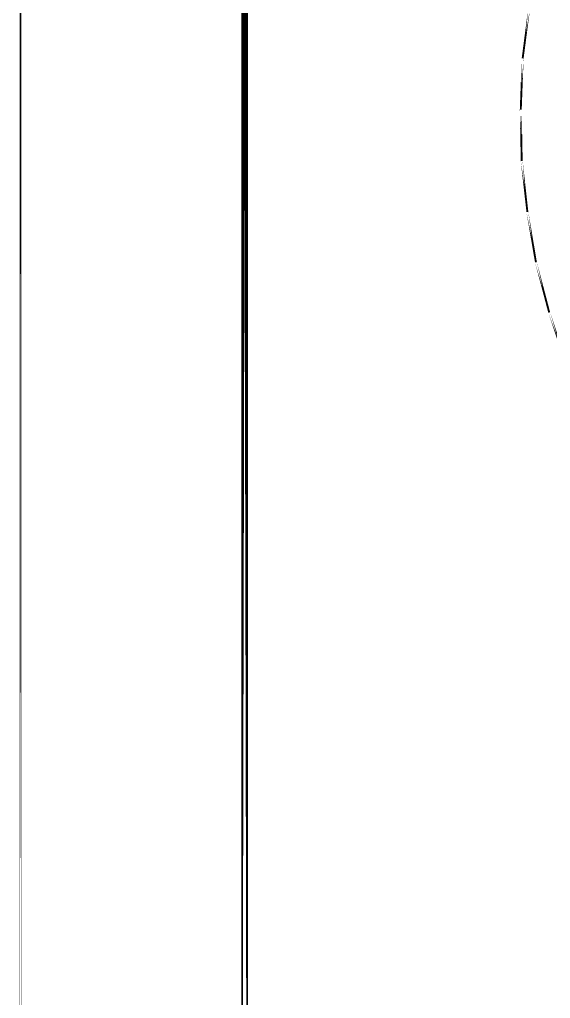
# Model space of a CAD drawing. Extents: x 0 to 359, y 1 to 652.
# Drawn here: x 0.4 to 47.8, y 77 to 164.4 of the extents above; entities that cross this region are included whole.
import ezdxf

# ---------------------------------------------------------------- set-up
doc = ezdxf.new("R2010")
doc.units = 0
doc.layers.add('C00-00-00-BLACK', color=7, linetype='CONTINUOUS')

msp = doc.modelspace()

# ---------------------------------------------------------------- linework, layer by layer
at = {"layer": 'C00-00-00-BLACK'}
for points, const_width in [([(0.5085, 0.5926), (0.5085, 297.604), (0.5085, 0.5926)], 0.1693), ([(20.4887, 5.5879), (20.4887, 292.608), (20.4887, 5.5879)], 0.5927), ([(45.8886, 165.523), (45.296, 160.951), (45.8886, 165.523)], 0.1693), ([(45.296, 160.951), (45.128, 156.38), (45.296, 160.951)], 0.1693), ([(45.128, 156.38), (45.212, 151.807), (45.128, 156.38)], 0.1693), ([(45.212, 151.807), (45.7207, 147.235), (45.212, 151.807)], 0.1693), ([(45.7207, 147.235), (46.4827, 142.748), (45.7207, 147.235)], 0.1693), ([(46.4827, 142.748), (47.6677, 138.261), (46.4827, 142.748)], 0.1693), ([(47.6677, 138.261), (49.1063, 133.943), (47.6677, 138.261)], 0.1693)]:
    msp.add_lwpolyline(points, close=True, dxfattribs=dict(at, const_width=const_width))

doc.saveas('drawing.dxf')
